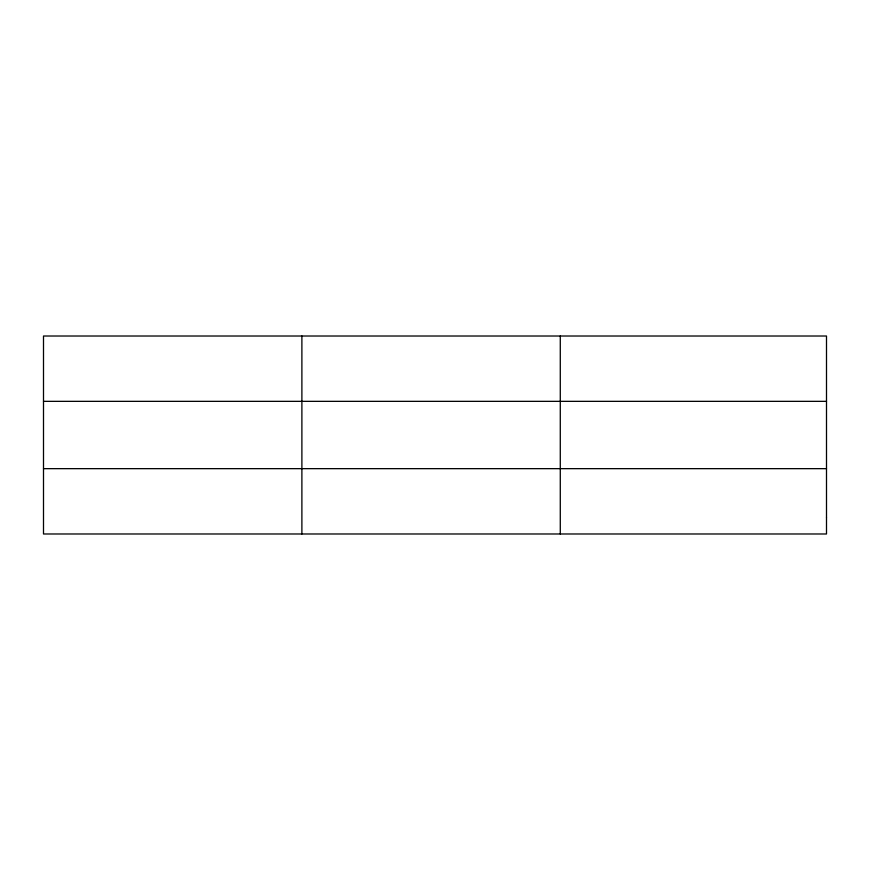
<?xml version="1.0" encoding="UTF-8"?>
<svg xmlns="http://www.w3.org/2000/svg" width="870" height="870" viewBox="0 0 870 870"><rect width="100%" height="100%" fill="white"/><g stroke="black" fill="none" stroke-linecap="round" stroke-linejoin="round"><path stroke-width="1.3" d="M301.89 336.016L301.89 533.984M560.28 336.016L560.28 533.984M43.5 401.342L826.5 401.342M43.5 468.658L826.5 468.658M826.5 517.65L826.5 533.984L43.5 533.984L43.5 336.016L826.5 336.016L826.5 517.65"/></g></svg>
